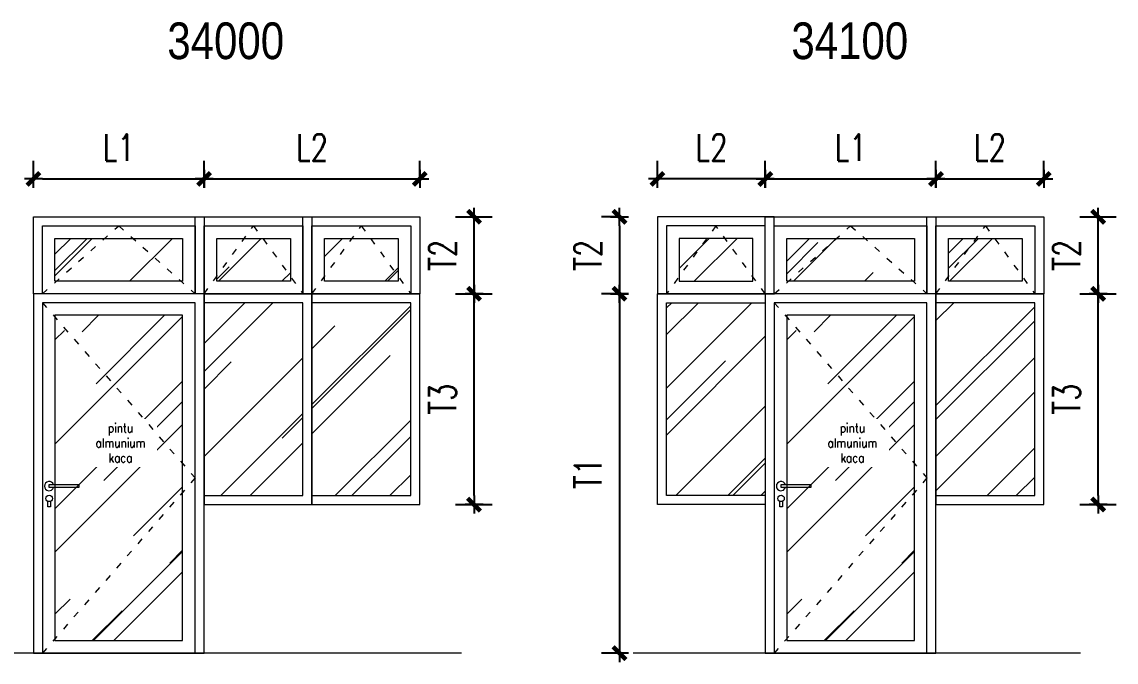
# Model space of a CAD drawing. Header units: centimetres. Extents: x 241563 to 294181, y -34797 to 61752.
# Drawn here: x 262915 to 269005, y -2270 to 1293 of the extents above; entities that cross this region are included whole.
import ezdxf

# ---------------------------------------------------------------- set-up
doc = ezdxf.new("R2010")
doc.units = ezdxf.units.CM
doc.header["$MEASUREMENT"] = 0
doc.linetypes.add('ACAD_ISO03W100', pattern=[30, 12, -18])
doc.layers.add('0.00', color=130, linetype='Continuous', lineweight=0)
doc.layers.add('0.09', color=30, linetype='Continuous', lineweight=9)
doc.styles.add('51DIM', font='SIMPLEX.shx', dxfattribs={"width": 0.85})
doc.styles.add('ISO', font='ARIALN.TTF')
doc.styles.add('TEXT', font='simplex.shx', dxfattribs={"width": 0.75})
doc.dimstyles.new('D100B', dxfattribs={"dimscale": 100, "dimtxt": 1.5, "dimasz": 0.5, "dimexe": 1, "dimexo": 2, "dimgap": 1, "dimtad": 1, "dimdec": 0, "dimzin": 0, "dimdsep": 46, "dimtxsty": 'TEXT', "dimblk1": 'tick', "dimblk2": 'tick', "dimsah": 1, "dimcen": 0, "dimclre": 15, "dimadec": 0, "dimazin": 0, "dimtfac": 1, "dimtdec": 0, "dimtix": 1, "dimtmove": 2, "dimatfit": 3, "dimldrblk": 'tick', "dimfxl": 1, "dimtolj": 1, "dimtzin": 0, "dimarcsym": 0})
pattern_1 = [(45, (5843.8, -16298.35), (424.2641, 1131.37085), [7500, -1000, 2500, -500]), (45, (6137.3, -15651.35), (-823.7794, 116.6726), [1500, -165, 3000, -375]), (45, (5720.08, -15821.06), (1601.59686, 2075.3584), [4000, -700, 2000, -500])]
pattern_2 = [(45, (-37415.1, -10617.05), (424.2641, 1131.37085), [7500, -1000, 2500, -500]), (45, (-37121.6, -9970.05), (-823.7794, 116.6726), [1500, -165, 3000, -375]), (45, (-37538.82, -10139.76), (1601.59686, 2075.3584), [4000, -700, 2000, -500])]

# ---------------------------------------------------------------- blocks, each defined once
blk = doc.blocks.new('tick')
for p, q in [((-1, 0), (1, 0)), ((0, 1), (0, -1))]:
    blk.add_line(p, q)
at = {"const_width": 0.5}
blk.add_lwpolyline([(-0.71, -0.71), (0.71, 0.71)], dxfattribs=at)
blk = doc.blocks.new('*D288')
at = {"color": 15, "linetype": 'Continuous', "lineweight": -2, "ltscale": 2, "transparency": 16777216}
for p, q in [((262978.8, 408.3), (262978.8, 519)), ((263928.8, 408.3), (263928.8, 519))]:
    blk.add_line(p, q, dxfattribs=at)
at = {"color": 0, "linetype": 'Continuous', "lineweight": -2, "ltscale": 2, "transparency": 16777216}
blk.add_line((263028.8, 419), (263878.8, 419), dxfattribs=at)
at = {"layer": 'Defpoints', "color": 0, "linetype": 'Continuous', "ltscale": 2, "transparency": 16777216}
for p in [(263928.8, 419), (262978.8, 208.3), (263928.8, 208.3)]:
    blk.add_point(p, dxfattribs=at)
at = {"color": 0, "linetype": 'Continuous', "lineweight": -2, "ltscale": 2, "transparency": 16777216, "xscale": 50, "yscale": 50, "zscale": 50, "rotation": 180}
blk.add_blockref('tick', (262978.8, 419), dxfattribs=at)
at = {"color": 0, "linetype": 'Continuous', "lineweight": -2, "ltscale": 2, "transparency": 16777216, "xscale": 50, "yscale": 50, "zscale": 50}
blk.add_blockref('tick', (263928.8, 419), dxfattribs=at)
at = {"color": 0, "linetype": 'Continuous', "ltscale": 2, "transparency": 16777216, "insert": (263453.8, 594), "char_height": 150, "attachment_point": 5, "style": 'TEXT'}
blk.add_mtext('\\A1;L1', dxfattribs=at)
blk = doc.blocks.new('*D289')
at = {"color": 15, "linetype": 'Continuous', "lineweight": -2, "ltscale": 2, "transparency": 16777216}
for p, q in [((263928.8, 408.3), (263928.8, 519)), ((265128.8, 408.3), (265128.8, 519))]:
    blk.add_line(p, q, dxfattribs=at)
at = {"color": 0, "linetype": 'Continuous', "lineweight": -2, "ltscale": 2, "transparency": 16777216}
blk.add_line((263978.8, 419), (265078.8, 419), dxfattribs=at)
at = {"layer": 'Defpoints', "color": 0, "linetype": 'Continuous', "ltscale": 2, "transparency": 16777216}
for p in [(265128.8, 419), (263928.8, 208.3), (265128.8, 208.3)]:
    blk.add_point(p, dxfattribs=at)
at = {"color": 0, "linetype": 'Continuous', "lineweight": -2, "ltscale": 2, "transparency": 16777216, "xscale": 50, "yscale": 50, "zscale": 50, "rotation": 180}
blk.add_blockref('tick', (263928.8, 419), dxfattribs=at)
at = {"color": 0, "linetype": 'Continuous', "lineweight": -2, "ltscale": 2, "transparency": 16777216, "xscale": 50, "yscale": 50, "zscale": 50}
blk.add_blockref('tick', (265128.8, 419), dxfattribs=at)
at = {"color": 0, "linetype": 'Continuous', "ltscale": 2, "transparency": 16777216, "insert": (264528.8, 594), "char_height": 150, "attachment_point": 5, "style": 'TEXT'}
blk.add_mtext('\\A1;L2', dxfattribs=at)
blk = doc.blocks.new('*D290')
at = {"color": 15, "linetype": 'Continuous', "lineweight": -2, "ltscale": 2, "transparency": 16777216}
for p, q in [((265328.8, 208.3), (265531.4, 208.3)), ((265328.8, -220), (265531.4, -220))]:
    blk.add_line(p, q, dxfattribs=at)
at = {"color": 0, "linetype": 'Continuous', "lineweight": -2, "ltscale": 2, "transparency": 16777216}
blk.add_line((265431.4, -170), (265431.4, 158.3), dxfattribs=at)
at = {"layer": 'Defpoints', "color": 0, "linetype": 'Continuous', "ltscale": 2, "transparency": 16777216}
for p in [(265128.8, 208.3), (265431.4, 208.3), (265128.8, -220)]:
    blk.add_point(p, dxfattribs=at)
at = {"color": 0, "linetype": 'Continuous', "lineweight": -2, "ltscale": 2, "transparency": 16777216, "xscale": 50, "yscale": 50, "zscale": 50}
for p, rotation in [((265431.4, 208.3), 90), ((265431.4, -220), 270)]:
    blk.add_blockref('tick', p, dxfattribs=dict(at, rotation=rotation))
at = {"color": 0, "linetype": 'Continuous', "ltscale": 2, "transparency": 16777216, "insert": (265256.4, -5.8), "char_height": 150, "attachment_point": 5, "rotation": 90, "style": 'TEXT'}
blk.add_mtext('\\A1;T2', dxfattribs=at)
blk = doc.blocks.new('*D291')
at = {"color": 15, "linetype": 'Continuous', "lineweight": -2, "ltscale": 2, "transparency": 16777216}
for p, q in [((265328.8, -220), (265531.4, -220)), ((265328.8, -1393.4), (265531.4, -1393.4))]:
    blk.add_line(p, q, dxfattribs=at)
at = {"color": 0, "linetype": 'Continuous', "lineweight": -2, "ltscale": 2, "transparency": 16777216}
blk.add_line((265431.4, -1343.4), (265431.4, -270), dxfattribs=at)
at = {"layer": 'Defpoints', "color": 0, "linetype": 'Continuous', "ltscale": 2, "transparency": 16777216}
for p in [(265128.8, -220), (265431.4, -220), (265128.8, -1393.4)]:
    blk.add_point(p, dxfattribs=at)
at = {"color": 0, "linetype": 'Continuous', "lineweight": -2, "ltscale": 2, "transparency": 16777216, "xscale": 50, "yscale": 50, "zscale": 50}
for p, rotation in [((265431.4, -220), 90), ((265431.4, -1393.4), 270)]:
    blk.add_blockref('tick', p, dxfattribs=dict(at, rotation=rotation))
at = {"color": 0, "linetype": 'Continuous', "ltscale": 2, "transparency": 16777216, "insert": (265256.4, -806.7), "char_height": 150, "attachment_point": 5, "rotation": 90, "style": 'TEXT'}
blk.add_mtext('\\A1;T3', dxfattribs=at)
blk = doc.blocks.new('*D292')
at = {"color": 15, "linetype": 'Continuous', "lineweight": -2, "ltscale": 2, "transparency": 16777216}
for p, q in [((262778.8, -220), (262667.2, -220)), ((262778.8, -2220), (262667.2, -2220))]:
    blk.add_line(p, q, dxfattribs=at)
at = {"color": 0, "linetype": 'Continuous', "lineweight": -2, "ltscale": 2, "transparency": 16777216}
blk.add_line((262767.2, -270), (262767.2, -2170), dxfattribs=at)
at = {"layer": 'Defpoints', "color": 0, "linetype": 'Continuous', "ltscale": 2, "transparency": 16777216}
for p in [(262978.8, -220), (262767.2, -2220), (262978.8, -2220)]:
    blk.add_point(p, dxfattribs=at)
at = {"color": 0, "linetype": 'Continuous', "lineweight": -2, "ltscale": 2, "transparency": 16777216, "xscale": 50, "yscale": 50, "zscale": 50}
for p, rotation in [((262767.2, -220), 90), ((262767.2, -2220), 270)]:
    blk.add_blockref('tick', p, dxfattribs=dict(at, rotation=rotation))
at = {"color": 0, "linetype": 'Continuous', "ltscale": 2, "transparency": 16777216, "insert": (262592.2, -1220), "char_height": 150, "attachment_point": 5, "rotation": 90, "style": 'TEXT'}
blk.add_mtext('\\A1;T1', dxfattribs=at)
blk = doc.blocks.new('*D293')
at = {"color": 15, "linetype": 'Continuous', "lineweight": -2, "ltscale": 2, "transparency": 16777216}
for p, q in [((262778.8, 208.3), (262667.2, 208.3)), ((262778.8, -220), (262667.2, -220))]:
    blk.add_line(p, q, dxfattribs=at)
at = {"color": 0, "linetype": 'Continuous', "lineweight": -2, "ltscale": 2, "transparency": 16777216}
blk.add_line((262767.2, 158.3), (262767.2, -170), dxfattribs=at)
at = {"layer": 'Defpoints', "color": 0, "linetype": 'Continuous', "ltscale": 2, "transparency": 16777216}
for p in [(262978.8, 208.3), (262767.2, -220), (262978.8, -220)]:
    blk.add_point(p, dxfattribs=at)
at = {"color": 0, "linetype": 'Continuous', "lineweight": -2, "ltscale": 2, "transparency": 16777216, "xscale": 50, "yscale": 50, "zscale": 50}
for p, rotation in [((262767.2, 208.3), 90), ((262767.2, -220), 270)]:
    blk.add_blockref('tick', p, dxfattribs=dict(at, rotation=rotation))
at = {"color": 0, "linetype": 'Continuous', "ltscale": 2, "transparency": 16777216, "insert": (262592.2, -5.8), "char_height": 150, "attachment_point": 5, "rotation": 90, "style": 'TEXT'}
blk.add_mtext('\\A1;T2', dxfattribs=at)
blk = doc.blocks.new('*D294')
at = {"color": 15, "linetype": 'Continuous', "lineweight": -2, "ltscale": 2, "transparency": 16777216}
for p, q in [((267052.1, 408.3), (267052.1, 519)), ((268002.1, 408.3), (268002.1, 519))]:
    blk.add_line(p, q, dxfattribs=at)
at = {"color": 0, "linetype": 'Continuous', "lineweight": -2, "ltscale": 2, "transparency": 16777216}
blk.add_line((267102.1, 419), (267952.1, 419), dxfattribs=at)
at = {"layer": 'Defpoints', "color": 0, "linetype": 'Continuous', "ltscale": 2, "transparency": 16777216}
for p in [(268002.1, 419), (267052.1, 208.3), (268002.1, 208.3)]:
    blk.add_point(p, dxfattribs=at)
at = {"color": 0, "linetype": 'Continuous', "lineweight": -2, "ltscale": 2, "transparency": 16777216, "xscale": 50, "yscale": 50, "zscale": 50, "rotation": 180}
blk.add_blockref('tick', (267052.1, 419), dxfattribs=at)
at = {"color": 0, "linetype": 'Continuous', "lineweight": -2, "ltscale": 2, "transparency": 16777216, "xscale": 50, "yscale": 50, "zscale": 50}
blk.add_blockref('tick', (268002.1, 419), dxfattribs=at)
at = {"color": 0, "linetype": 'Continuous', "ltscale": 2, "transparency": 16777216, "insert": (267527.1, 594), "char_height": 150, "attachment_point": 5, "style": 'TEXT'}
blk.add_mtext('\\A1;L1', dxfattribs=at)
blk = doc.blocks.new('*D295')
at = {"color": 15, "linetype": 'Continuous', "lineweight": -2, "ltscale": 2, "transparency": 16777216}
for p, q in [((268002.1, 408.3), (268002.1, 519)), ((268602.1, 408.3), (268602.1, 519))]:
    blk.add_line(p, q, dxfattribs=at)
at = {"color": 0, "linetype": 'Continuous', "lineweight": -2, "ltscale": 2, "transparency": 16777216}
blk.add_line((268052.1, 419), (268552.1, 419), dxfattribs=at)
at = {"layer": 'Defpoints', "color": 0, "linetype": 'Continuous', "ltscale": 2, "transparency": 16777216}
for p in [(268602.1, 419), (268002.1, 208.3), (268602.1, 208.3)]:
    blk.add_point(p, dxfattribs=at)
at = {"color": 0, "linetype": 'Continuous', "lineweight": -2, "ltscale": 2, "transparency": 16777216, "xscale": 50, "yscale": 50, "zscale": 50, "rotation": 180}
blk.add_blockref('tick', (268002.1, 419), dxfattribs=at)
at = {"color": 0, "linetype": 'Continuous', "lineweight": -2, "ltscale": 2, "transparency": 16777216, "xscale": 50, "yscale": 50, "zscale": 50}
blk.add_blockref('tick', (268602.1, 419), dxfattribs=at)
at = {"color": 0, "linetype": 'Continuous', "ltscale": 2, "transparency": 16777216, "insert": (268302.1, 594), "char_height": 150, "attachment_point": 5, "style": 'TEXT'}
blk.add_mtext('\\A1;L2', dxfattribs=at)
blk = doc.blocks.new('*D296')
at = {"color": 15, "linetype": 'Continuous', "lineweight": -2, "ltscale": 2, "transparency": 16777216}
for p, q in [((266452.1, 408.3), (266452.1, 519)), ((267052.1, 408.3), (267052.1, 519))]:
    blk.add_line(p, q, dxfattribs=at)
at = {"color": 0, "linetype": 'Continuous', "lineweight": -2, "ltscale": 2, "transparency": 16777216}
blk.add_line((267002.1, 419), (266502.1, 419), dxfattribs=at)
at = {"layer": 'Defpoints', "color": 0, "linetype": 'Continuous', "ltscale": 2, "transparency": 16777216}
for p in [(266452.1, 419), (266452.1, 208.3), (267052.1, 208.3)]:
    blk.add_point(p, dxfattribs=at)
at = {"color": 0, "linetype": 'Continuous', "lineweight": -2, "ltscale": 2, "transparency": 16777216, "xscale": 50, "yscale": 50, "zscale": 50, "rotation": 180}
blk.add_blockref('tick', (266452.1, 419), dxfattribs=at)
at = {"color": 0, "linetype": 'Continuous', "lineweight": -2, "ltscale": 2, "transparency": 16777216, "xscale": 50, "yscale": 50, "zscale": 50}
blk.add_blockref('tick', (267052.1, 419), dxfattribs=at)
at = {"color": 0, "linetype": 'Continuous', "ltscale": 2, "transparency": 16777216, "insert": (266752.1, 594), "char_height": 150, "attachment_point": 5, "style": 'TEXT'}
blk.add_mtext('\\A1;L2', dxfattribs=at)
blk = doc.blocks.new('*D297')
at = {"color": 15, "linetype": 'Continuous', "lineweight": -2, "ltscale": 2, "transparency": 16777216}
for p, q in [((266252.1, -220), (266140.5, -220)), ((266252.1, -2220), (266140.5, -2220))]:
    blk.add_line(p, q, dxfattribs=at)
at = {"color": 0, "linetype": 'Continuous', "lineweight": -2, "ltscale": 2, "transparency": 16777216}
blk.add_line((266240.5, -270), (266240.5, -2170), dxfattribs=at)
at = {"layer": 'Defpoints', "color": 0, "linetype": 'Continuous', "ltscale": 2, "transparency": 16777216}
for p in [(266452.1, -220), (266240.5, -2220), (266452.1, -2220)]:
    blk.add_point(p, dxfattribs=at)
at = {"color": 0, "linetype": 'Continuous', "lineweight": -2, "ltscale": 2, "transparency": 16777216, "xscale": 50, "yscale": 50, "zscale": 50}
for p, rotation in [((266240.5, -220), 90), ((266240.5, -2220), 270)]:
    blk.add_blockref('tick', p, dxfattribs=dict(at, rotation=rotation))
at = {"color": 0, "linetype": 'Continuous', "ltscale": 2, "transparency": 16777216, "insert": (266065.5, -1220), "char_height": 150, "attachment_point": 5, "rotation": 90, "style": 'TEXT'}
blk.add_mtext('\\A1;T1', dxfattribs=at)
blk = doc.blocks.new('*D298')
at = {"color": 15, "linetype": 'Continuous', "lineweight": -2, "ltscale": 2, "transparency": 16777216}
for p, q in [((266252.1, 208.3), (266140.5, 208.3)), ((266252.1, -220), (266140.5, -220))]:
    blk.add_line(p, q, dxfattribs=at)
at = {"color": 0, "linetype": 'Continuous', "lineweight": -2, "ltscale": 2, "transparency": 16777216}
blk.add_line((266240.5, 158.3), (266240.5, -170), dxfattribs=at)
at = {"layer": 'Defpoints', "color": 0, "linetype": 'Continuous', "ltscale": 2, "transparency": 16777216}
for p in [(266452.1, 208.3), (266240.5, -220), (266452.1, -220)]:
    blk.add_point(p, dxfattribs=at)
at = {"color": 0, "linetype": 'Continuous', "lineweight": -2, "ltscale": 2, "transparency": 16777216, "xscale": 50, "yscale": 50, "zscale": 50}
for p, rotation in [((266240.5, 208.3), 90), ((266240.5, -220), 270)]:
    blk.add_blockref('tick', p, dxfattribs=dict(at, rotation=rotation))
at = {"color": 0, "linetype": 'Continuous', "ltscale": 2, "transparency": 16777216, "insert": (266065.5, -5.8), "char_height": 150, "attachment_point": 5, "rotation": 90, "style": 'TEXT'}
blk.add_mtext('\\A1;T2', dxfattribs=at)
blk = doc.blocks.new('*D306')
at = {"color": 15, "linetype": 'Continuous', "lineweight": -2, "ltscale": 2, "transparency": 16777216}
for p, q in [((268802.1, 208.3), (269004.7, 208.3)), ((268802.1, -220), (269004.7, -220))]:
    blk.add_line(p, q, dxfattribs=at)
at = {"color": 0, "linetype": 'Continuous', "lineweight": -2, "ltscale": 2, "transparency": 16777216}
blk.add_line((268904.7, -170), (268904.7, 158.3), dxfattribs=at)
at = {"layer": 'Defpoints', "color": 0, "linetype": 'Continuous', "ltscale": 2, "transparency": 16777216}
for p in [(268602.1, 208.3), (268904.7, 208.3), (268602.1, -220)]:
    blk.add_point(p, dxfattribs=at)
at = {"color": 0, "linetype": 'Continuous', "lineweight": -2, "ltscale": 2, "transparency": 16777216, "xscale": 50, "yscale": 50, "zscale": 50}
for p, rotation in [((268904.7, 208.3), 90), ((268904.7, -220), 270)]:
    blk.add_blockref('tick', p, dxfattribs=dict(at, rotation=rotation))
at = {"color": 0, "linetype": 'Continuous', "ltscale": 2, "transparency": 16777216, "insert": (268729.7, -5.8), "char_height": 150, "attachment_point": 5, "rotation": 90, "style": 'TEXT'}
blk.add_mtext('\\A1;T2', dxfattribs=at)
blk = doc.blocks.new('*D307')
at = {"color": 15, "linetype": 'Continuous', "lineweight": -2, "ltscale": 2, "transparency": 16777216}
for p, q in [((268802.1, -220), (269004.7, -220)), ((268802.1, -1393.4), (269004.7, -1393.4))]:
    blk.add_line(p, q, dxfattribs=at)
at = {"color": 0, "linetype": 'Continuous', "lineweight": -2, "ltscale": 2, "transparency": 16777216}
blk.add_line((268904.7, -1343.4), (268904.7, -270), dxfattribs=at)
at = {"layer": 'Defpoints', "color": 0, "linetype": 'Continuous', "ltscale": 2, "transparency": 16777216}
for p in [(268602.1, -220), (268904.7, -220), (268602.1, -1393.4)]:
    blk.add_point(p, dxfattribs=at)
at = {"color": 0, "linetype": 'Continuous', "lineweight": -2, "ltscale": 2, "transparency": 16777216, "xscale": 50, "yscale": 50, "zscale": 50}
for p, rotation in [((268904.7, -220), 90), ((268904.7, -1393.4), 270)]:
    blk.add_blockref('tick', p, dxfattribs=dict(at, rotation=rotation))
at = {"color": 0, "linetype": 'Continuous', "ltscale": 2, "transparency": 16777216, "insert": (268729.7, -806.7), "char_height": 150, "attachment_point": 5, "rotation": 90, "style": 'TEXT'}
blk.add_mtext('\\A1;T3', dxfattribs=at)

msp = doc.modelspace()

# ---------------------------------------------------------------- hatches: boundary and pattern name
at = {"layer": '0.00', "linetype": 'Continuous', "ltscale": 2}
h = msp.add_hatch(dxfattribs=at)
h.set_pattern_fill('AR-RROOF', color=4, scale=500, angle=45)
h.set_pattern_definition([(45, (-28240.35, -10617.05), (424.2641, 1131.37085), [7500, -1000, 2500, -500]), (45, (-27946.9, -9970.05), (-823.7794, 116.6726), [1500, -165, 3000, -375]), (45, (-28364.1, -10139.76), (1601.59686, 2075.3584), [4000, -700, 2000, -500])])
h.paths.add_polyline_path([(263808.8, -150), (263098.8, -150), (263098.8, 88.3), (263808.8, 88.3)])
h.paths.add_polyline_path([(264408.8, -150), (263998.8, -150), (263998.8, 88.3), (264408.8, 88.3)])
h.paths.add_polyline_path([(265008.8, -150), (264598.8, -150), (264598.8, 88.3), (265008.8, 88.3)])
h = msp.add_hatch(dxfattribs=at)
h.set_pattern_fill('AR-RROOF', color=4, scale=500, angle=45)
h.set_pattern_definition(pattern_2)
h.paths.add_polyline_path([(267172.1, -150), (267882.1, -150), (267882.1, 88.3), (267172.1, 88.3)])
h.paths.add_polyline_path([(266572.1, -150), (266982.1, -150), (266982.1, 88.3), (266572.1, 88.3)])
h = msp.add_hatch(dxfattribs=at)
h.set_pattern_fill('AR-RROOF', color=4, scale=500, angle=45)
h.set_pattern_definition(pattern_2)
h.paths.add_polyline_path([(267882.1, -150), (267172.1, -150), (267172.1, 88.3), (267882.1, 88.3)])
h.paths.add_polyline_path([(268482.1, -150), (268072.1, -150), (268072.1, 88.3), (268482.1, 88.3)])
h = msp.add_hatch(dxfattribs=at)
h.set_pattern_fill('AR-RROOF', color=4, scale=500, angle=45)
h.set_pattern_definition(pattern_1)
h.paths.add_polyline_path([(264478.8, -270), (263928.8, -270), (263928.8, -1343.4), (264478.8, -1343.4)])
h.paths.add_polyline_path([(265078.8, -270), (264528.8, -270), (264528.8, -1343.4), (265078.8, -1343.4)])
h = msp.add_hatch(dxfattribs=at)
h.set_pattern_fill('AR-RROOF', color=4, scale=500, angle=45)
h.set_pattern_definition([(45, (8697.6, -19178), (424.2641, 1131.37085), [7500, -1000, 2500, -500]), (45, (8991, -18531), (-823.7794, 116.6726), [1500, -165, 3000, -375]), (45, (8573.83, -18700.7), (1601.59686, 2075.3584), [4000, -700, 2000, -500])])
h.paths.add_polyline_path([(263098.8, -2150), (263808.8, -2150), (263808.8, -340), (263098.8, -340)])
h = msp.add_hatch(dxfattribs=at)
h.set_pattern_fill('AR-RROOF', color=4, scale=500, angle=45)
h.set_pattern_definition([(45, (12770.9, -19178), (424.2641, 1131.37085), [7500, -1000, 2500, -500]), (45, (13064.35, -18531), (-823.7794, 116.6726), [1500, -165, 3000, -375]), (45, (12647.16, -18700.7), (1601.59686, 2075.3584), [4000, -700, 2000, -500])])
h.paths.add_polyline_path([(267172.1, -2150), (267882.1, -2150), (267882.1, -340), (267172.1, -340)])

# ---------------------------------------------------------------- linework, layer by layer
at = {"layer": '0.00', "color": 40, "linetype": 'Continuous', "ltscale": 2, "true_color": 0xf8d731}
for p, q in [((263928.8, -220), (264528.8, -220)), ((264528.8, -220), (265128.8, -220)), ((267052.1, -220), (266452.1, -220)), ((268002.1, -220), (268602.1, -220))]:
    msp.add_line(p, q, dxfattribs=at)
at = {"layer": '0.00', "color": 40, "linetype": 'Continuous', "ltscale": 0.5, "true_color": 0xf8d731}
for p, q in [((265362, -2220), (262727, -2220)), ((268806.4, -2220), (266317.1, -2220))]:
    msp.add_line(p, q, dxfattribs=at)
for points in [[(263928.8, -220), (262978.8, -220), (262978.8, 208.3), (263928.8, 208.3)], [(264528.8, -220), (263878.8, -220), (263878.8, 208.3), (264528.8, 208.3)], [(265128.8, -220), (264478.8, -220), (264478.8, 208.3), (265128.8, 208.3)], [(266452.1, -220), (267102.1, -220), (267102.1, 208.3), (266452.1, 208.3)], [(268002.1, -220), (267052.1, -220), (267052.1, 208.3), (268002.1, 208.3)], [(268602.1, -220), (267952.1, -220), (267952.1, 208.3), (268602.1, 208.3)], [(263878.8, -220), (263028.8, -220), (263028.8, 158.3), (263878.8, 158.3)], [(264478.8, -220), (263928.8, -220), (263928.8, 158.3), (264478.8, 158.3)], [(265078.8, -220), (264528.8, -220), (264528.8, 158.3), (265078.8, 158.3)], [(266502.1, -220), (267052.1, -220), (267052.1, 158.3), (266502.1, 158.3)], [(267952.1, -220), (267102.1, -220), (267102.1, 158.3), (267952.1, 158.3)], [(268552.1, -220), (268002.1, -220), (268002.1, 158.3), (268552.1, 158.3)], [(263808.8, -150), (263098.8, -150), (263098.8, 88.3), (263808.8, 88.3)], [(264408.8, -150), (263998.8, -150), (263998.8, 88.3), (264408.8, 88.3)], [(265008.8, -150), (264598.8, -150), (264598.8, 88.3), (265008.8, 88.3)], [(266572.1, -150), (266982.1, -150), (266982.1, 88.3), (266572.1, 88.3)], [(267882.1, -150), (267172.1, -150), (267172.1, 88.3), (267882.1, 88.3)], [(268482.1, -150), (268072.1, -150), (268072.1, 88.3), (268482.1, 88.3)], [(262978.8, -2220), (263928.8, -2220), (263928.8, -220), (262978.8, -220)], [(267052.1, -2220), (268002.1, -2220), (268002.1, -220), (267052.1, -220)], [(263028.8, -2220), (263878.8, -2220), (263878.8, -270), (263028.8, -270)], [(267102.1, -2220), (267952.1, -2220), (267952.1, -270), (267102.1, -270)], [(263098.8, -2150), (263808.8, -2150), (263808.8, -340), (263098.8, -340)], [(267172.1, -2150), (267882.1, -2150), (267882.1, -340), (267172.1, -340)], [(263066.3, -1282.4), (263231.6, -1282.4), (263231.6, -1298.2), (263066.3, -1298.2)], [(267139.6, -1282.4), (267304.9, -1282.4), (267304.9, -1298.2), (267139.6, -1298.2)]]:
    msp.add_lwpolyline(points, close=True, dxfattribs=at)
at = {"layer": '0.00', "color": 40, "linetype": 'ACAD_ISO03W100', "ltscale": 3, "true_color": 0xf8d731}
for points in [[(263028.8, -220), (263453.8, 158.3), (263878.8, -220)], [(263928.8, -220), (264203.8, 158.3), (264478.8, -220)], [(264528.8, -220), (264803.8, 158.3), (265078.8, -220)], [(267052.1, -220), (266777.1, 158.3), (266502.1, -220)], [(267102.1, -220), (267527.1, 158.3), (267952.1, -220)], [(268002.1, -220), (268277.1, 158.3), (268552.1, -220)]]:
    msp.add_lwpolyline(points, dxfattribs=at)
at = {"layer": '0.00', "color": 40, "linetype": 'Continuous', "ltscale": 2, "true_color": 0xf8d731}
for points in [[(264528.8, -220), (263928.8, -220), (263928.8, -1393.4), (264528.8, -1393.4)], [(265128.8, -220), (264528.8, -220), (264528.8, -1393.4), (265128.8, -1393.4)], [(266452.1, -220), (267052.1, -220), (267052.1, -1393.4), (266452.1, -1393.4)], [(268602.1, -220), (268002.1, -220), (268002.1, -1393.4), (268602.1, -1393.4)], [(264478.8, -270), (263928.8, -270), (263928.8, -1343.4), (264478.8, -1343.4)], [(265078.8, -270), (264528.8, -270), (264528.8, -1343.4), (265078.8, -1343.4)], [(266502.1, -270), (267052.1, -270), (267052.1, -1343.4), (266502.1, -1343.4)], [(268552.1, -270), (268002.1, -270), (268002.1, -1343.4), (268552.1, -1343.4)]]:
    msp.add_lwpolyline(points, close=True, dxfattribs=at)
at = {"layer": '0.00', "color": 40, "linetype": 'Continuous', "ltscale": 0.5, "true_color": 0xf8d731}
for points in [[(263073.7, -1375.5), (263073.7, -1405.3), (263058.8, -1405.3), (263058.8, -1375.5)], [(267147, -1375.5), (267147, -1405.3), (267132.2, -1405.3), (267132.2, -1375.5)]]:
    msp.add_lwpolyline(points, dxfattribs=at)
for centre in [(263066.3, -1358.9), (267139.6, -1358.9)]:
    msp.add_circle(centre, 18.1, dxfattribs=at)
for centre in [(263066.3, -1290.3), (267139.6, -1290.3)]:
    msp.add_arc(centre, 25.9, 17.67913, 342.32087, dxfattribs=at)

# ---------------------------------------------------------------- texts
at = {"layer": '0.00', "color": 40, "linetype": 'Continuous', "ltscale": 2, "true_color": 0xf8d731, "char_height": 204.1, "width": 604.134, "attachment_point": 1, "style": 'ISO'}
for s, insert in [('34000', (263724.1, 1290)), ('34100', (267197.4, 1290))]:
    msp.add_mtext(s, dxfattribs=dict(at, insert=insert))

# ---------------------------------------------------------------- dimensions: what is measured, and where the dimension line sits
at = {"linetype": 'Continuous', "ltscale": 2}
for base, p1, p2, text, picture, middle in [((263928.8, 419), (262978.8, 208.3), (263928.8, 208.3), 'L1', '*D288', (263453.8, 594)), ((265128.8, 419), (263928.8, 208.3), (265128.8, 208.3), 'L2', '*D289', (264528.8, 594)), ((268002.1, 419), (267052.1, 208.3), (268002.1, 208.3), 'L1', '*D294', (267527.1, 594)), ((268602.1, 419), (268002.1, 208.3), (268602.1, 208.3), 'L2', '*D295', (268302.1, 594))]:
    dim = msp.add_linear_dim(base=base, p1=p1, p2=p2, text=text, dimstyle='D100B', dxfattribs=at)
    dim.commit()
    dim.dimension.update_dxf_attribs({"geometry": picture, "text_midpoint": middle})
for base, p1, p2, angle, text, picture, middle in [((266452.1, 419), (267052.1, 208.3), (266452.1, 208.3), 180, 'L2', '*D296', (266752.1, 594)), ((262767.2, -220), (262978.8, 208.3), (262978.8, -220), 90, 'T2', '*D293', (262592.2, -5.8)), ((265431.4, 208.3), (265128.8, -220), (265128.8, 208.3), 90, 'T2', '*D290', (265256.4, -5.8)), ((266240.5, -220), (266452.1, 208.3), (266452.1, -220), 90, 'T2', '*D298', (266065.5, -5.8)), ((268904.7, 208.3), (268602.1, -220), (268602.1, 208.3), 90, 'T2', '*D306', (268729.7, -5.8)), ((262767.2, -2220), (262978.8, -220), (262978.8, -2220), 90, 'T1', '*D292', (262592.2, -1220)), ((265431.4, -220), (265128.8, -1393.4), (265128.8, -220), 90, 'T3', '*D291', (265256.4, -806.7)), ((266240.5, -2220), (266452.1, -220), (266452.1, -2220), 90, 'T1', '*D297', (266065.5, -1220)), ((268904.7, -220), (268602.1, -1393.4), (268602.1, -220), 90, 'T3', '*D307', (268729.7, -806.7))]:
    dim = msp.add_linear_dim(base=base, p1=p1, p2=p2, angle=angle, text=text, dimstyle='D100B', dxfattribs=at)
    dim.commit()
    dim.dimension.update_dxf_attribs({"geometry": picture, "text_midpoint": middle})

# ---------------------------------------------------------------- next in the draw order: texts
at = {"layer": '0.09', "color": 2, "lineweight": 18, "char_height": 50, "width": 357.616, "attachment_point": 5, "style": '51DIM', "bg_fill": 3, "box_fill_scale": 1.5, "bg_fill_color": 256, "bg_fill_transparency": 0}
for insert in [(263463.5, -1049.9), (267536.9, -1049.9)]:
    msp.add_mtext('{\\C256;pintu \\Palmunium \\Pkaca}', dxfattribs=dict(at, insert=insert))

# ---------------------------------------------------------------- next in the draw order: hatches: boundary and pattern name
at = {"layer": '0.00', "linetype": 'Continuous', "ltscale": 2}
h = msp.add_hatch(dxfattribs=at)
h.set_pattern_fill('AR-RROOF', color=4, scale=500, angle=45)
h.set_pattern_definition(pattern_1)
h.paths.add_polyline_path([(266502.1, -270), (267052.1, -270), (267052.1, -1343.4), (266502.1, -1343.4)])
h.paths.add_polyline_path([(268552.1, -270), (268002.1, -270), (268002.1, -1343.4), (268552.1, -1343.4)])

# ---------------------------------------------------------------- next in the draw order: linework, layer by layer
at = {"layer": '0.00', "color": 40, "linetype": 'ACAD_ISO03W100', "ltscale": 3, "true_color": 0xf8d731}
for points in [[(263028.8, -270), (263878.8, -1245), (263028.8, -2220)], [(267102.1, -270), (267952.1, -1245), (267102.1, -2220)]]:
    msp.add_lwpolyline(points, dxfattribs=at)

doc.saveas('drawing.dxf')
